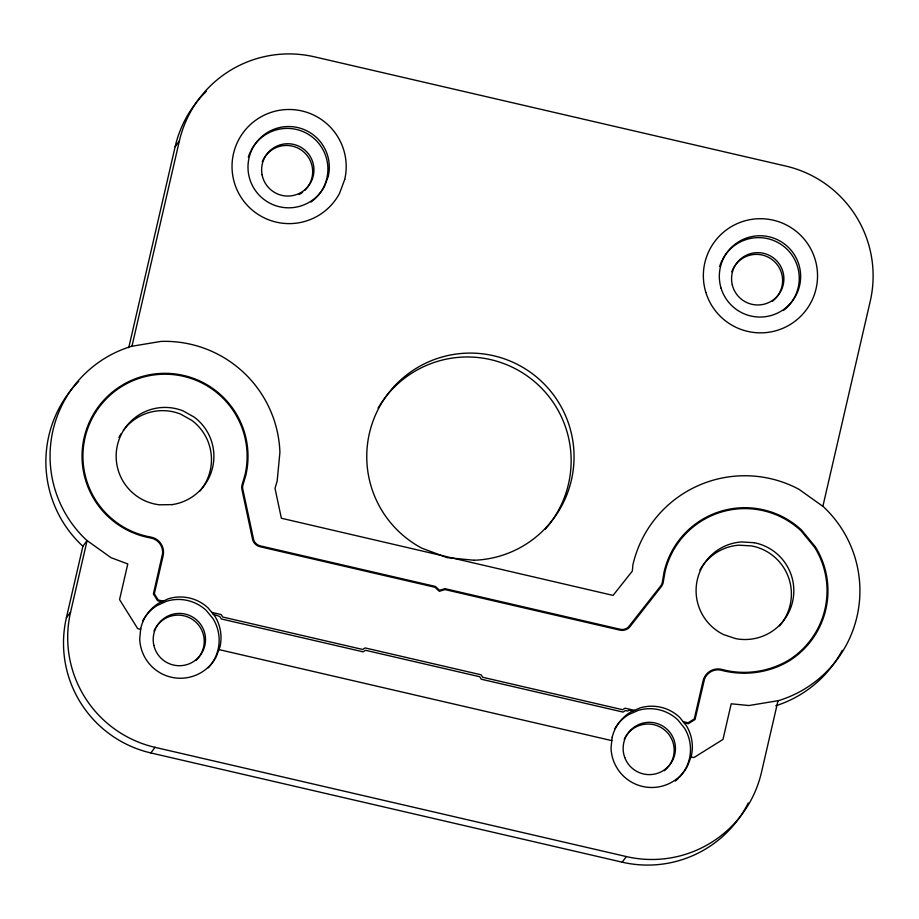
<?xml version="1.0" encoding="UTF-8"?>
<svg xmlns="http://www.w3.org/2000/svg" width="919" height="919" viewBox="0 0 919 919"><rect width="100%" height="100%" fill="white"/><g stroke="black" fill="none" stroke-linecap="round" stroke-linejoin="round"><path stroke-width="1.38" d="M66.386 617.775L82.917 546.185L87.098 540.579L70.568 612.18L66.386 617.775A112.715 112.589 36.8 0 0 150.842 752.937L622.174 862.171A112.715 112.589 36.8 0 0 748.273 802.953M128.752 347.658L175.138 146.707A112.715 112.589 36.8 0 1 206.419 91.268M131.968 346.245L179.32 141.112A112.715 112.589 36.8 0 1 314.436 56.829L785.779 166.063A112.715 112.589 36.8 0 1 870.236 301.225L822.873 506.358M778.014 700.703L761.483 772.293A112.715 112.589 36.8 0 1 626.367 856.577L622.174 862.171M175.138 146.707L179.32 141.112M150.842 752.937L155.024 747.342L626.367 856.577M163.191 601.129L158.183 599.969L154.335 593.812L163.134 555.708A15.393 15.382 36.8 0 0 150.808 537.087L146.569 536.225A82.136 82.044 36.8 0 1 85.03 437.731A82.136 82.044 36.8 0 1 183.478 376.319A82.136 82.044 36.8 0 1 245.028 474.813L242.34 483.945A10.27 10.258 36.8 0 0 241.961 489.528L252.691 539.947A10.27 10.258 36.8 0 0 260.134 546.748L434.986 587.264L439.328 591.308L444.991 589.584L619.854 630.112A10.27 10.258 36.8 0 0 629.515 627.275L661.243 586.701A10.27 10.258 36.8 0 0 663.357 581.52L664.954 572.135A82.136 82.044 36.8 0 1 800.931 530.7L814.567 547.242A82.136 82.044 36.8 0 1 788.468 660.313C768.571 671.961 744.608 675.454 722.311 669.526A15.393 15.382 36.8 0 0 703.069 680.841L694.27 718.945L688.113 722.782L683.093 721.622M211.761 612.387L221.18 614.57L222.72 617.028L362.695 649.469L365.153 647.929L481.142 674.81L482.682 677.28L622.657 709.721L625.127 708.181L634.524 710.364M161.87 601.727L157.631 600.75L153.393 593.973L162.583 553.571A14.509 14.497 36.8 0 0 152.554 538.431L146.328 537.075A83.02 82.928 36.8 0 1 84.169 437.524A83.02 82.928 36.8 0 1 183.674 375.457A83.02 82.928 36.8 0 1 245.89 474.985L243.179 484.21A9.431 9.42 36.8 0 0 242.823 489.356L253.816 540.418A9.397 9.385 36.8 0 0 260.341 545.886L435.422 586.46L439.558 590.32L444.957 588.665L620.026 629.239A9.397 9.385 36.8 0 0 628.297 627.206L660.543 586.161A9.397 9.385 36.8 0 0 662.427 581.842L664.081 571.928A83.032 82.928 36.8 0 1 801.54 530.045L815.325 546.771A83.032 82.928 36.8 0 1 788.939 661.071C768.261 673.317 743.23 676.327 720.151 669.962A14.509 14.497 36.8 0 0 704.494 679.164L695.051 719.497L688.274 723.724L683.989 722.736M633.03 711.007L629.435 710.18L627.551 711.007L625.517 710.536L623.059 712.076L481.292 679.221L479.752 676.752L365.555 650.296L363.085 651.824L221.33 618.969L219.79 616.511L213.185 614.122M140.653 629.331L137.712 628.653L119.562 599.602L127.787 563.956L111.061 557.695L86.627 540.246A115.013 114.875 36.8 0 1 131.394 346.337L160.997 341.408A115.013 114.875 36.8 0 1 279.916 452.378L277.159 481.051L275.011 488.345L281.375 518.247L613.065 595.397L632.306 571.147L632.927 564.714A115.013 114.875 36.8 0 1 798.91 489.253L823.344 506.691A115.013 114.875 36.8 0 1 778.577 700.611L748.974 705.528L731.202 703.805L722.977 739.439L693.937 757.555L691.054 756.888M218.929 649.584L611.813 740.634M82.917 546.185L82.446 545.852A115.013 114.875 36.8 0 1 78.712 381.362M155.024 747.342A112.715 112.589 36.8 0 1 70.568 612.18M118.93 437.536A48.891 48.833 36.8 0 1 121.021 433.802M123.41 430.287A48.891 48.833 36.8 0 1 180.664 414.124L191.795 420.362A48.891 48.833 36.8 0 1 200.043 490.953M142.594 620.991A40.677 40.631 36.8 0 1 156.942 605.621L166.603 601.221A40.677 40.631 36.8 0 1 206.224 610.411L212.978 618.602A40.677 40.631 36.8 0 1 208.234 667.86M699.853 570.044A48.891 48.833 36.8 0 1 738.991 545.174L751.731 545.932A48.891 48.833 36.8 0 1 779.496 625.896M842.275 650.319A115.013 114.875 36.8 0 1 775.751 705.781M678.279 778.416A40.677 40.631 36.8 0 1 675.293 781.058M614.834 728.606A40.677 40.631 36.8 0 1 628.734 714.568L638.452 710.307A40.677 40.631 36.8 0 1 677.946 720.002L684.586 728.285A40.677 40.631 36.8 0 1 679.21 777.474M722.69 259.158A40.677 40.631 36.8 0 1 784.826 247.245A40.677 40.631 36.8 0 1 783.413 310.496M719.646 266.533A40.677 40.631 36.8 0 1 722.081 260.33M251.346 149.923A40.677 40.631 36.8 0 1 313.988 138.447A40.677 40.631 36.8 0 1 311.001 202.054M248.314 157.298A40.677 40.631 36.8 0 1 250.749 151.095M378.065 408.139A103.686 103.56 36.8 0 1 528.253 376.71A103.686 103.56 36.8 0 1 545.22 529.218M731.765 271.806A26.18 26.146 36.8 0 1 771.788 259.353A26.18 26.146 36.8 0 1 772.408 301.271M302.615 192.255A26.18 26.146 36.8 0 1 299.169 194.518M262.248 161.778A26.18 26.146 36.8 0 1 301.156 149.958A26.18 26.146 36.8 0 1 304.671 190.463M153.99 631.031A26.18 26.146 36.8 0 1 155.196 628.562M155.897 627.39A26.18 26.146 36.8 0 1 194.736 621.129A26.18 26.146 36.8 0 1 195.908 660.439M667.274 767.928A26.18 26.146 36.8 0 1 664.253 770.719M624.231 739.267A26.18 26.146 36.8 0 1 661.933 728.055A26.18 26.146 36.8 0 1 668.17 766.894M140.733 628.435L139.722 638.992A40.677 40.631 36.8 0 0 216.252 656.74L219.974 646.804A40.677 40.631 36.8 0 0 214.839 616.109L208.085 607.918A40.677 40.631 36.8 0 0 168.464 598.74L158.803 603.128A40.677 40.631 36.8 0 0 140.733 628.435M612.192 737.153L611.043 747.698A40.677 40.631 36.8 0 0 687.343 766.435L691.191 756.544A40.677 40.631 36.8 0 0 686.447 725.792L679.807 717.509A40.677 40.631 36.8 0 0 640.313 707.814L630.595 712.087A40.677 40.631 36.8 0 0 612.192 737.153M328.267 176.356L324.545 186.293A40.677 40.631 36.8 0 1 256.171 191.6A40.677 40.631 36.8 0 1 280.192 127.408A40.677 40.631 36.8 0 1 328.267 176.356M344.74 179.446L339.525 193.392A57.116 57.047 36.8 0 1 243.524 200.847A57.116 57.047 36.8 0 1 277.228 110.717A57.116 57.047 36.8 0 1 344.74 179.446M172.094 504.623L159.343 504.795A48.891 48.833 36.8 0 1 117.643 444.256A48.891 48.833 36.8 0 1 183.076 410.896L194.219 417.123A48.891 48.833 36.8 0 1 172.094 504.623M754.143 542.704L741.415 541.946A48.891 48.833 36.8 0 0 723.644 634.615L735.751 638.636A48.891 48.833 36.8 0 0 792.948 599.923A48.891 48.833 36.8 0 0 754.143 542.704M474.032 560.245L447.105 557.626L421.752 548.138A103.686 103.56 36.8 0 1 401.04 379.639A103.686 103.56 36.8 0 1 566.495 417.984A103.686 103.56 36.8 0 1 474.032 560.245M705.849 292.414A57.116 57.047 36.8 0 0 802.207 314.746A57.116 57.047 36.8 0 0 773.281 220.181A57.116 57.047 36.8 0 0 705.849 292.414M153.864 645.414A26.18 26.146 36.8 0 0 197.194 658.728A26.18 26.146 36.8 0 0 187.017 614.57A26.18 26.146 36.8 0 0 153.864 645.414M721.105 288.256A40.677 40.631 36.8 0 0 789.72 304.155A40.677 40.631 36.8 0 0 769.123 236.803A40.677 40.631 36.8 0 0 721.105 288.256M624.771 757.555A26.18 26.146 36.8 0 0 669.446 765.182A26.18 26.146 36.8 0 0 653.673 722.69A26.18 26.146 36.8 0 0 624.771 757.555M732.294 284.924A26.18 26.146 36.8 0 0 775.774 297.779A26.18 26.146 36.8 0 0 765.125 253.724A26.18 26.146 36.8 0 0 732.294 284.924M262.099 174.851A26.18 26.146 36.8 0 0 304.947 189.67A26.18 26.146 36.8 0 0 296.32 145.179A26.18 26.146 36.8 0 0 262.099 174.851"/></g></svg>
